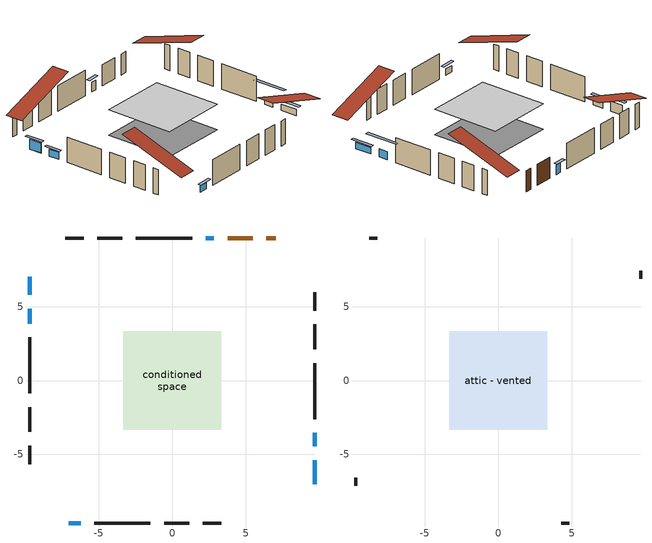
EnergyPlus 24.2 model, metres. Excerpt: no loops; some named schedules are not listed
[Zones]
conditioned space
 floor outside (Floor2 construction): -3.34,-3.34 -3.34,3.34 3.34,3.34 3.34,-3.34 z0.61
 wall outside (AdiabaticWallConstruction 1): 7.03,9.67 6.39,9.67 / 5.46,9.67 3.76,9.67 z0.61:2.64
 wall outside (AdiabaticWallConstruction): 2.83,9.67 2.27,9.67 z0.61:1.53; -9.67,7.03 -9.67,5.8 z0.61:1.58; -9.67,4.88 -9.67,3.86 z0.61:1.27; 9.67,-7.03 9.67,-5.4 / -7.03,-9.67 -6.21,-9.67 z0.61:1.22; 9.67,-4.47 9.67,-3.55 z0.61:1.37
 wall outside (Wall1 construction): 1.34,9.67 -2.46,9.67 / -5.28,-9.67 -1.48,-9.67 / -9.67,2.93 -9.67,-0.87 / 9.67,-2.62 9.67,1.18 z0.61:3.05
 wall outside (Wall2 construction): -3.39,9.67 -5.08,9.67 / -0.55,-9.67 1.14,-9.67 / -9.67,-1.8 -9.67,-3.49 / 9.67,2.11 9.67,3.8 z0.61:3.05
 wall outside (Wall3 construction): -6.01,9.67 -7.27,9.67 / 2.07,-9.67 3.33,-9.67 / -9.67,-4.42 -9.67,-5.68 / 9.67,4.73 9.67,5.99 z0.61:3.05
 window (WindowConstruction 5): 2.83,9.67 2.27,9.67 z0.61:1.52
 window (WindowConstruction): -9.67,7.02 -9.67,5.81 z0.61:1.58
 window (WindowConstruction 1): -9.67,4.88 -9.67,3.86 z0.61:1.27
 window (WindowConstruction 2): 9.67,-7.02 9.67,-5.4 z0.61:1.22
 window (WindowConstruction 3): 9.67,-4.47 9.67,-3.55 z0.61:1.37
 window (WindowConstruction 4): -7.02,-9.67 -6.21,-9.67 z0.61:1.22
 door (Door): 7.02,9.67 6.39,9.67 z0.61:2.64
 door (Door 1): 5.46,9.67 3.76,9.67 z0.61:2.64
attic - vented
 floor to conditioned space (Floor1 construction Reversed): -3.34,-3.34 -3.34,3.34 3.34,3.34 3.34,-3.34 z3.05
 wall outside (Wall4 construction): -8.2,9.67 -8.74,9.67 / 4.26,-9.67 4.8,-9.67 / -9.67,-6.61 -9.67,-7.15 / 9.67,6.92 9.67,7.46 z0.61:3.05
 roof outside (Roof1 construction): 7.95,9.67,3.05 7.95,3.16,5.22 9.67,3.16,5.22 9.67,9.67,3.05; -7.95,-9.67,3.05 -7.95,-3.16,5.22 -9.67,-3.16,5.22 -9.67,-9.67,3.05; -9.67,7.95,3.05 -3.16,7.95,5.22 -3.16,9.67,5.22 -9.67,9.67,3.05; 9.67,-7.95,3.05 3.16,-7.95,5.22 3.16,-9.67,5.22 9.67,-9.67,3.05
shading: 1.97,9.67 3.13,9.67 3.13,9.97 1.97,9.97 z1.82; -9.67,5.51 -9.67,7.32 -9.97,7.32 -9.97,5.51 z1.87; -9.67,3.56 -9.67,5.17 -9.97,5.17 -9.97,3.56 z1.57; 9.67,-5.1 9.67,-7.32 9.97,-7.32 9.97,-5.1 z1.52; 9.67,-2.33 9.67,-5.69 9.97,-5.69 9.97,-2.33 z2.59; -5.91,-9.67 -7.32,-9.67 -7.32,-9.97 -5.91,-9.97 z1.52
[Building]
Building 1: Terrain=Suburbs
[Site:Location]
Greenwood AP_NS: Latitude {deg}=44.98; Longitude {deg}=-64.92; Time Zone {hr}=-4; Elevation {m}=28; Keep Site Location Information=Yes
[Site:GroundTemperature:Shallow]
3.62696, 1.72046, 1.56778, 2.47251, 6.10451, 9.71958, 12.8537, 14.839, 15.0077, 13.3929, 10.3388, 6.83459
[Site:WaterMainsTemperature]
Calculation Method=Schedule; Temperature Schedule=mains temperature schedule
[Material] Roughness=Rough; Thermal Absorptance=0.9
Name | Thickness {m} | Conductivity {W/m-K} | Density {kg/m3} | Specific Heat {J/kg-K} | Solar Absorptance | Visible Absorptance
asphalt or fiberglass shingles | 0.00635 | 0.162714 | 1121.4 | 1465.45 | 0.4 | 0.4
ceiling loosefill ins | 0.169333 | 0.0480833 | 16.02 | 1046.75 | 0.7 | 0.7
ceiling stud and cavity | 0.1397 | 0.14941 | 65.682 | 1177.47 | 0.7 | 0.7
door material | 0.04445 | 0.0451087 | 512.64 | 1214.23 | 0.7 | 0.7
floor covering | 0.0127 | 0.0433444 | 54.468 | 1339.84 | 0.6 | 0.6
floor rigid ins | 0.051816 | 0.029427 | 32.04 | 1214.23 | 0.7 | 0.7
floor stud and cavity | 0.1397 | 0.100785 | 92.3553 | 1139.71 | 0.7 | 0.7
furniture material conditioned space 1 | 0.1524 | 0.115458 | 640.8 | 1214.23 | 0.6 | 0.6
gypsum board | 0.0127 | 0.160291 | 801 | 837.4 | 0.6 | 0.6
osb sheathing 0.5 in. | 0.0127 | 0.115458 | 512.64 | 1214.23 | 0.7 | 0.7
osb sheathing 0.75 in. | 0.01905 | 0.115458 | 512.64 | 1214.23 | 0.7 | 0.7
wall rigid ins | 0.512978 | 0.029427 | 32.04 | 1214.23 | 0.7 | 0.7
wall stud and cavity | 0.1397 | 0.0940029 | 139.0536 | 1170.24 | 0.7 | 0.7
wall stud and cavity 1 | 0.1397 | 0.141173 | 139.0536 | 1170.24 | 0.7 | 0.7
wall stud and cavity 2 | 0.1397 | 0.0967543 | 139.0536 | 1170.24 | 0.7 | 0.7
wall stud and cavity 3 | 0.0889 | 6.1454 | 50.32683 | 1063.81 | 0.6 | 0.6
wall stud and cavity 4 | 0.0889 | 0.380278 | 52.3479 | 1209.89 | 0.7 | 0.7
wall stud and cavity 5 | 0.0889 | 0.391764 | 83.0341 | 1211.67 | 0.7 | 0.7
wood siding | 0.0254 | 0.102417 | 544.68 | 1172.36 | 0.4 | 0.4
wood siding 1 | 0.00254 | 0.102417 | 544.68 | 1172.36 | 0.4 | 0.4
wood siding 2; wood siding 3 | 0.0254 | 0.102417 | 544.68 | 1172.36 | 0.7 | 0.7
[WindowMaterial:SimpleGlazingSystem]
Name | U-Factor {W/m2-K} | Solar Heat Gain Coefficient
WindowMaterial | 2.99401 | 0.55
WindowMaterial 1 | 3.026374 | 0.49
WindowMaterial 2 | 3.04852 | 0.45
WindowMaterial 3 | 3.03092 | 0.49
WindowMaterial 4 | 2.986628 | 0.6
[Construction]
AdiabaticWallConstruction: wood siding 2, wall rigid ins, wall stud and cavity 4, gypsum board
AdiabaticWallConstruction 1: wood siding 3, wall rigid ins, wall stud and cavity 4, gypsum board
Door; Door 1: door material
Floor1 construction Reversed: gypsum board, ceiling stud and cavity, ceiling loosefill ins
Floor2 construction: floor stud and cavity, floor rigid ins, osb sheathing 0.75 in., floor covering
furniture construction conditioned space 1: furniture material conditioned space 1
PartitionWallConstruction: gypsum board, wall stud and cavity 5, gypsum board
Roof1 construction: asphalt or fiberglass shingles
Wall1 construction: wood siding, osb sheathing 0.5 in., wall stud and cavity, gypsum board
Wall2 construction: wood siding, osb sheathing 0.5 in., wall stud and cavity 1, gypsum board
Wall3 construction: wood siding, osb sheathing 0.5 in., wall stud and cavity 2, gypsum board
Wall4 construction: wood siding 1, wall stud and cavity 3
WindowConstruction: WindowMaterial
WindowConstruction 1: WindowMaterial 1
WindowConstruction 2; WindowConstruction 4: WindowMaterial 2
WindowConstruction 3: WindowMaterial 3
WindowConstruction 5: WindowMaterial 4
[Zone] Multiplier=1; Part of Total Floor Area=Yes
Name | Volume {m3}
attic - vented | 15.7035
conditioned space | 108.8
[Space]
Name | Zone | Volume {m3}
attic - vented 1 | attic - vented | 15.7035
conditioned space 1 | conditioned space | 108.8
[ZoneInfiltration:EffectiveLeakageArea]
infil attic - vented 1: Zone or Space=attic - vented 1; Schedule=Always On Discrete; Effective Air Leakage Area {cm2}=1845.93; Stack Coefficient=0.000320354; Wind Coefficient=1.2093e-05
[ZoneMixing]
whole house fan mix: Zone or Space=attic - vented; Schedule=Always On Continuous; Design Flow Rate Calculation Method=Flow/Zone; Design Flow Rate {m3/s}=0; Source Zone or Space=conditioned space
[InternalMass] Zone or ZoneList=conditioned space; Space or SpaceList=conditioned space 1
Name | Construction | Surface Area {m2}
furniture mass conditioned space 1 | furniture construction conditioned space 1 | 17.844
partition wall mass | PartitionWallConstruction | 44.6
[Lights]
interior lighting: Zone or ZoneList or Space or SpaceList=conditioned space 1; Schedule=interior lighting schedule; Design Level Calculation Method=LightingLevel; Lighting Level {W}=343.2; Return Air Fraction=0; Fraction Radiant=0.6; Fraction Visible=0.2; Fraction Replaceable=1
[People]
occupants: Zone or ZoneList or Space or SpaceList=conditioned space 1; Number of People Schedule=occupants schedule; Number of People Calculation Method=People; Number of People=3; Fraction Radiant=0.314171; Sensible Heat Fraction=0.56303; Activity Level Schedule=occupants activity schedule; Carbon Dioxide Generation Rate {m3/s-W}=0; Enable ASHRAE 55 Comfort Warnings=No; Mean Radiant Temperature Calculation Type=EnclosureAveraged
[ElectricEquipment] Zone or ZoneList or Space or SpaceList=conditioned space 1; Design Level Calculation Method=EquipmentLevel
Name | Schedule | Design Level {W} | Fraction Latent | Fraction Radiant | Fraction Lost
clothes dryer | clothes dryer schedule | 140.772 | 0.015 | 0.081 | 0.85
clothes washer | clothes washer schedule | 32.1985 | 0.03 | 0.162 | 0.7
cooking range | cooking range schedule | 215.147 | 0.08 | 0.432 | 0.2
dishwasher | dishwasher schedule | 66.8632 | 0.3 | 0.18 | 0.4
fridge | fridge schedule | 72.9452 | 0 | 0.6 | 0
mech vent house fan | mech vent house fan schedule | 0 | 0 | 0 | 1
mech vent house fan cfis | mech vent house fan cfis schedule | 0 | 0 | 0 | 0
misc plug loads | misc plug loads schedule | 494.7 | 0.045 | 0.513 | 0.1
whole house fan | Always On Discrete | 0 | 0 | 0 | 1
[OtherEquipment] Zone or ZoneList or Space or SpaceList=conditioned space 1; Design Level Calculation Method=EquipmentLevel
Name | Fuel Type | Schedule | Design Level {W} | Fraction Latent | Fraction Radiant | Fraction Lost
clothes dryer 1 | Electricity | clothes dryer schedule | 0 | 0.015 | 0.081 | 0.85
cooking range 1 | Electricity | cooking range schedule | 0 | 0.08 | 0.432 | 0.2
general water use latent | None | general water use schedule | 62.594 | 1 | 0 | 0
general water use sensible | None | general water use schedule | -61.6891 | 0 | 0.6 | 0
mech vent house fan latent load | None | Always On Discrete | 0 | 1 | 0 | 0
mech vent house fan sensible load | None | Always On Discrete | 0 | 0 | 0 | 0
water heater energy adjustment1 | Electricity | Always On Discrete | 0.01 | 0 | 0 | 1
[ZoneInfiltration:DesignFlowRate] Zone or ZoneList or Space or SpaceList=conditioned space 1; Schedule=Always On Discrete; Design Flow Rate Calculation Method=Flow/Zone; Design Flow Rate {m3/s}=0
infil flow; natural vent flow; whole house fan flow
[ZoneControl:Thermostat]
conditioned space Thermostat: Zone or ZoneList=conditioned space; Control Type Schedule=conditioned space Thermostat Schedule; Control 1=conditioned space temperature setpoint; Temperature Difference Between Cutout And Setpoint {deltaC}=0
[ThermostatSetpoint:DualSetpoint]
conditioned space temperature setpoint: Heating Setpoint Temperature Schedule=heating setpoint; Cooling Setpoint Temperature Schedule=cooling setpoint
[Zone equipment]
conditioned space: electric baseboard
[Exterior:Lights]
exterior lighting: Schedule=exterior lighting schedule; Design Level {W}=75.6
[EnergyManagementSystem:Sensor] Output:Variable or Output:Meter Index Key=conditioned space
Name | Output:Variable or Output:Meter
conditioned_space_clg_unmet_s | Zone Cooling Setpoint Not Met Time
conditioned_space_htg_unmet_s | Zone Heating Setpoint Not Met Time
fridge_tin_s; tin_s; tin_s_1 | Zone Mean Air Temperature
tout_s | Zone Outdoor Air Drybulb Temperature
win_s | Zone Air Humidity Ratio
[Schedule:Constant]
Name | Hourly Value
Always On Continuous; mech vent house fan schedule; mech vent house fan cfis schedule; Always On Discrete | 1
occupants activity schedule | 117.228
fridge schedule | 0
[Schedule:Day:Interval]
interior lighting schedule day: No, 01:00, 0.108182, 04:00, 0.0901515, 05:00, 0.0991667, 06:00, 0.162273, 07:00, 0.270455, 08:00, 0.342576, 10:00, 0.369621, 11:00, 0.351591, 12:00, 0.333561, 13:00, 0.324545, 14:00, 0.31553, 15:00, 0.333561, 16:00, 0.369621, 17:00, 0.450758, 18:00, 0.585985, 19:00, 0.775303, 20:00, 0.955606, 21:00, 0.991667, 22:00, 0.712197, 23:00, 0.360606, 24:00, 0.162273
interior lighting schedule day 1: No, 01:00, 0.100909, 04:00, 0.0840909, 05:00, 0.0925, 06:00, 0.151364, 07:00, 0.252273, 08:00, 0.319545, 10:00, 0.344773, 11:00, 0.327955, 12:00, 0.311136, 13:00, 0.302727, 14:00, 0.294318, 15:00, 0.311136, 16:00, 0.344773, 17:00, 0.420455, 18:00, 0.546591, 19:00, 0.723182, 20:00, 0.891364, 21:00, 0.925, 22:00, 0.664318, 23:00, 0.336364, 24:00, 0.151364
interior lighting schedule day 2: No, 01:00, 0.0927273, 04:00, 0.0772727, 05:00, 0.085, 06:00, 0.139091, 07:00, 0.231818, 08:00, 0.293636, 10:00, 0.316818, 11:00, 0.301364, 12:00, 0.285909, 13:00, 0.278182, 14:00, 0.270455, 15:00, 0.285909, 16:00, 0.316818, 17:00, 0.386364, 18:00, 0.502273, 19:00, 0.664545, 20:00, 0.819091, 21:00, 0.85, 22:00, 0.610455, 23:00, 0.309091, 24:00, 0.139091
interior lighting schedule day 3: No, 01:00, 0.0845455, 04:00, 0.0704545, 05:00, 0.0775, 06:00, 0.126818, 07:00, 0.211364, 08:00, 0.267727, 10:00, 0.288864, 11:00, 0.274773, 12:00, 0.260682, 13:00, 0.253636, 14:00, 0.246591, 15:00, 0.260682, 16:00, 0.288864, 17:00, 0.352273, 18:00, 0.457955, 19:00, 0.605909, 20:00, 0.746818, 21:00, 0.775, 22:00, 0.556591, 23:00, 0.281818, 24:00, 0.126818
interior lighting schedule day 4: No, 01:00, 0.0763636, 04:00, 0.0636364, 05:00, 0.07, 06:00, 0.114545, 07:00, 0.190909, 08:00, 0.241818, 10:00, 0.260909, 11:00, 0.248182, 12:00, 0.235455, 13:00, 0.229091, 14:00, 0.222727, 15:00, 0.235455, 16:00, 0.260909, 17:00, 0.318182, 18:00, 0.413636, 19:00, 0.547273, 20:00, 0.674545, 21:00, 0.7, 22:00, 0.502727, 23:00, 0.254545, 24:00, 0.114545
interior lighting schedule day 5: No, 01:00, 0.0727273, 04:00, 0.0606061, 05:00, 0.0666667, 06:00, 0.109091, 07:00, 0.181818, 08:00, 0.230303, 10:00, 0.248485, 11:00, 0.236364, 12:00, 0.224242, 13:00, 0.218182, 14:00, 0.212121, 15:00, 0.224242, 16:00, 0.248485, 17:00, 0.30303, 18:00, 0.393939, 19:00, 0.521212, 20:00, 0.642424, 21:00, 0.666667, 22:00, 0.478788, 23:00, 0.242424, 24:00, 0.109091
interior lighting schedule default day: No, 24:00, 0
[Schedule:Week:Daily]
interior lighting schedule Week Rule - Jan1-Jan27: interior lighting schedule day, interior lighting schedule day, interior lighting schedule day, interior lighting schedule day, interior lighting schedule day, interior lighting schedule day, interior lighting schedule day, interior lighting schedule default day, interior lighting schedule default day, interior lighting schedule default day, interior lighting schedule default day, interior lighting schedule default day
interior lighting schedule Week Rule - Jan28-Feb3: interior lighting schedule day, interior lighting schedule day, interior lighting schedule day, interior lighting schedule day, interior lighting schedule day 1, interior lighting schedule day 1, interior lighting schedule day 1, interior lighting schedule default day, interior lighting schedule default day, interior lighting schedule default day, interior lighting schedule default day, interior lighting schedule default day
interior lighting schedule Week Rule - Feb4-Feb24: interior lighting schedule day 1, interior lighting schedule day 1, interior lighting schedule day 1, interior lighting schedule day 1, interior lighting schedule day 1, interior lighting schedule day 1, interior lighting schedule day 1, interior lighting schedule default day, interior lighting schedule default day, interior lighting schedule default day, interior lighting schedule default day, interior lighting schedule default day
interior lighting schedule Week Rule - Feb25-Mar3: interior lighting schedule day 1, interior lighting schedule day 1, interior lighting schedule day 1, interior lighting schedule day 1, interior lighting schedule day 2, interior lighting schedule day 2, interior lighting schedule day 2, interior lighting schedule default day, interior lighting schedule default day, interior lighting schedule default day, interior lighting schedule default day, interior lighting schedule default day
interior lighting schedule Week Rule - Mar4-Mar31: interior lighting schedule day 2, interior lighting schedule day 2, interior lighting schedule day 2, interior lighting schedule day 2, interior lighting schedule day 2, interior lighting schedule day 2, interior lighting schedule day 2, interior lighting schedule default day, interior lighting schedule default day, interior lighting schedule default day, interior lighting schedule default day, interior lighting schedule default day
interior lighting schedule Week Rule - Apr1-Apr28: interior lighting schedule day 3, interior lighting schedule day 3, interior lighting schedule day 3, interior lighting schedule day 3, interior lighting schedule day 3, interior lighting schedule day 3, interior lighting schedule day 3, interior lighting schedule default day, interior lighting schedule default day, interior lighting schedule default day, interior lighting schedule default day, interior lighting schedule default day
interior lighting schedule Week Rule - Apr29-May5: interior lighting schedule day 3, interior lighting schedule day 3, interior lighting schedule day 4, interior lighting schedule day 4, interior lighting schedule day 4, interior lighting schedule day 4, interior lighting schedule day 4, interior lighting schedule default day, interior lighting schedule default day, interior lighting schedule default day, interior lighting schedule default day, interior lighting schedule default day
interior lighting schedule Week Rule - May6-May26: interior lighting schedule day 4, interior lighting schedule day 4, interior lighting schedule day 4, interior lighting schedule day 4, interior lighting schedule day 4, interior lighting schedule day 4, interior lighting schedule day 4, interior lighting schedule default day, interior lighting schedule default day, interior lighting schedule default day, interior lighting schedule default day, interior lighting schedule default day
interior lighting schedule Week Rule - May27-Jun2: interior lighting schedule day 4, interior lighting schedule day 4, interior lighting schedule day 4, interior lighting schedule day 4, interior lighting schedule day 4, interior lighting schedule day 5, interior lighting schedule day 5, interior lighting schedule default day, interior lighting schedule default day, interior lighting schedule default day, interior lighting schedule default day, interior lighting schedule default day
interior lighting schedule Week Rule - Jun3-Jun30: interior lighting schedule day 5, interior lighting schedule day 5, interior lighting schedule day 5, interior lighting schedule day 5, interior lighting schedule day 5, interior lighting schedule day 5, interior lighting schedule day 5, interior lighting schedule default day, interior lighting schedule default day, interior lighting schedule default day, interior lighting schedule default day, interior lighting schedule default day
interior lighting schedule Week Rule - Jul1-Jul28: interior lighting schedule day 6, interior lighting schedule day 6, interior lighting schedule day 6, interior lighting schedule day 6, interior lighting schedule day 6, interior lighting schedule day 6, interior lighting schedule day 6, interior lighting schedule default day, interior lighting schedule default day, interior lighting schedule default day, interior lighting schedule default day, interior lighting schedule default day
interior lighting schedule Week Rule - Jul29-Aug4: interior lighting schedule day 6, interior lighting schedule day 6, interior lighting schedule day 6, interior lighting schedule day 7, interior lighting schedule day 7, interior lighting schedule day 7, interior lighting schedule day 7, interior lighting schedule default day, interior lighting schedule default day, interior lighting schedule default day, interior lighting schedule default day, interior lighting schedule default day
interior lighting schedule Week Rule - Aug5-Aug25: interior lighting schedule day 7, interior lighting schedule day 7, interior lighting schedule day 7, interior lighting schedule day 7, interior lighting schedule day 7, interior lighting schedule day 7, interior lighting schedule day 7, interior lighting schedule default day, interior lighting schedule default day, interior lighting schedule default day, interior lighting schedule default day, interior lighting schedule default day
interior lighting schedule Week Rule - Aug26-Sep1: interior lighting schedule day 7, interior lighting schedule day 7, interior lighting schedule day 7, interior lighting schedule day 7, interior lighting schedule day 7, interior lighting schedule day 7, interior lighting schedule day 8, interior lighting schedule default day, interior lighting schedule default day, interior lighting schedule default day, interior lighting schedule default day, interior lighting schedule default day
interior lighting schedule Week Rule - Sep2-Sep29: interior lighting schedule day 8, interior lighting schedule day 8, interior lighting schedule day 8, interior lighting schedule day 8, interior lighting schedule day 8, interior lighting schedule day 8, interior lighting schedule day 8, interior lighting schedule default day, interior lighting schedule default day, interior lighting schedule default day, interior lighting schedule default day, interior lighting schedule default day
interior lighting schedule Week Rule - Sep30-Oct6: interior lighting schedule day 8, interior lighting schedule day 9, interior lighting schedule day 9, interior lighting schedule day 9, interior lighting schedule day 9, interior lighting schedule day 9, interior lighting schedule day 9, interior lighting schedule default day, interior lighting schedule default day, interior lighting schedule default day, interior lighting schedule default day, interior lighting schedule default day
interior lighting schedule Week Rule - Oct7-Oct27: interior lighting schedule day 9, interior lighting schedule day 9, interior lighting schedule day 9, interior lighting schedule day 9, interior lighting schedule day 9, interior lighting schedule day 9, interior lighting schedule day 9, interior lighting schedule default day, interior lighting schedule default day, interior lighting schedule default day, interior lighting schedule default day, interior lighting schedule default day
interior lighting schedule Week Rule - Oct28-Nov3: interior lighting schedule day 9, interior lighting schedule day 9, interior lighting schedule day 9, interior lighting schedule day 9, interior lighting schedule day 10, interior lighting schedule day 10, interior lighting schedule day 10, interior lighting schedule default day, interior lighting schedule default day, interior lighting schedule default day, interior lighting schedule default day, interior lighting schedule default day
interior lighting schedule Week Rule - Nov4-Nov24: interior lighting schedule day 10, interior lighting schedule day 10, interior lighting schedule day 10, interior lighting schedule day 10, interior lighting schedule day 10, interior lighting schedule day 10, interior lighting schedule day 10, interior lighting schedule default day, interior lighting schedule default day, interior lighting schedule default day, interior lighting schedule default day, interior lighting schedule default day
interior lighting schedule Week Rule - Nov25-Dec1: interior lighting schedule day 10, interior lighting schedule day 10, interior lighting schedule day 10, interior lighting schedule day 10, interior lighting schedule day 10, interior lighting schedule day 10, interior lighting schedule day 11, interior lighting schedule default day, interior lighting schedule default day, interior lighting schedule default day, interior lighting schedule default day, interior lighting schedule default day
interior lighting schedule Week Rule - Dec2-Dec31: interior lighting schedule day 11, interior lighting schedule day 11, interior lighting schedule day 11, interior lighting schedule day 11, interior lighting schedule day 11, interior lighting schedule day 11, interior lighting schedule day 11, interior lighting schedule default day, interior lighting schedule default day, interior lighting schedule default day, interior lighting schedule default day, interior lighting schedule default day
occupants schedule Week Rule - Jan1-Dec31: occupants schedule day, occupants schedule day, occupants schedule day, occupants schedule day, occupants schedule day, occupants schedule day, occupants schedule day, occupants schedule default day, occupants schedule default day, occupants schedule default day, occupants schedule default day, occupants schedule default day
clothes dryer schedule Week Rule - Jan1-Dec31: clothes dryer schedule day, clothes dryer schedule day, clothes dryer schedule day, clothes dryer schedule day, clothes dryer schedule day, clothes dryer schedule day, clothes dryer schedule day, clothes dryer schedule default day, clothes dryer schedule default day, clothes dryer schedule default day, clothes dryer schedule default day, clothes dryer schedule default day
clothes washer schedule Week Rule - Jan1-Dec31: clothes washer schedule day, clothes washer schedule day, clothes washer schedule day, clothes washer schedule day, clothes washer schedule day, clothes washer schedule day, clothes washer schedule day, clothes washer schedule default day, clothes washer schedule default day, clothes washer schedule default day, clothes washer schedule default day, clothes washer schedule default day
cooking range schedule Week Rule - Jan1-Dec31: cooking range schedule day, cooking range schedule day, cooking range schedule day, cooking range schedule day, cooking range schedule day, cooking range schedule day, cooking range schedule day, cooking range schedule default day, cooking range schedule default day, cooking range schedule default day, cooking range schedule default day, cooking range schedule default day
dishwasher schedule Week Rule - Jan1-Dec31: dishwasher schedule day, dishwasher schedule day, dishwasher schedule day, dishwasher schedule day, dishwasher schedule day, dishwasher schedule day, dishwasher schedule day, dishwasher schedule default day, dishwasher schedule default day, dishwasher schedule default day, dishwasher schedule default day, dishwasher schedule default day
misc plug loads schedule Week Rule - Jan1-Dec31: misc plug loads schedule day, misc plug loads schedule day, misc plug loads schedule day, misc plug loads schedule day, misc plug loads schedule day, misc plug loads schedule day, misc plug loads schedule day, misc plug loads schedule default day, misc plug loads schedule default day, misc plug loads schedule default day, misc plug loads schedule default day, misc plug loads schedule default day
general water use schedule Week Rule - Jan1-Dec31: general water use schedule day, general water use schedule day, general water use schedule day, general water use schedule day, general water use schedule day, general water use schedule day, general water use schedule day, general water use schedule default day, general water use schedule default day, general water use schedule default day, general water use schedule default day, general water use schedule default day
exterior lighting schedule Week Rule - Jan1-Jan27: exterior lighting schedule day, exterior lighting schedule day, exterior lighting schedule day, exterior lighting schedule day, exterior lighting schedule day, exterior lighting schedule day, exterior lighting schedule day, exterior lighting schedule default day, exterior lighting schedule default day, exterior lighting schedule default day, exterior lighting schedule default day, exterior lighting schedule default day
exterior lighting schedule Week Rule - Jan28-Feb3: exterior lighting schedule day, exterior lighting schedule day, exterior lighting schedule day, exterior lighting schedule day, exterior lighting schedule day 1, exterior lighting schedule day 1, exterior lighting schedule day 1, exterior lighting schedule default day, exterior lighting schedule default day, exterior lighting schedule default day, exterior lighting schedule default day, exterior lighting schedule default day
exterior lighting schedule Week Rule - Feb4-Feb24: exterior lighting schedule day 1, exterior lighting schedule day 1, exterior lighting schedule day 1, exterior lighting schedule day 1, exterior lighting schedule day 1, exterior lighting schedule day 1, exterior lighting schedule day 1, exterior lighting schedule default day, exterior lighting schedule default day, exterior lighting schedule default day, exterior lighting schedule default day, exterior lighting schedule default day
exterior lighting schedule Week Rule - Feb25-Mar3: exterior lighting schedule day 1, exterior lighting schedule day 1, exterior lighting schedule day 1, exterior lighting schedule day 1, exterior lighting schedule day 2, exterior lighting schedule day 2, exterior lighting schedule day 2, exterior lighting schedule default day, exterior lighting schedule default day, exterior lighting schedule default day, exterior lighting schedule default day, exterior lighting schedule default day
exterior lighting schedule Week Rule - Mar4-Mar31: exterior lighting schedule day 2, exterior lighting schedule day 2, exterior lighting schedule day 2, exterior lighting schedule day 2, exterior lighting schedule day 2, exterior lighting schedule day 2, exterior lighting schedule day 2, exterior lighting schedule default day, exterior lighting schedule default day, exterior lighting schedule default day, exterior lighting schedule default day, exterior lighting schedule default day
exterior lighting schedule Week Rule - Apr1-Apr28: exterior lighting schedule day 3, exterior lighting schedule day 3, exterior lighting schedule day 3, exterior lighting schedule day 3, exterior lighting schedule day 3, exterior lighting schedule day 3, exterior lighting schedule day 3, exterior lighting schedule default day, exterior lighting schedule default day, exterior lighting schedule default day, exterior lighting schedule default day, exterior lighting schedule default day
exterior lighting schedule Week Rule - Apr29-May5: exterior lighting schedule day 3, exterior lighting schedule day 3, exterior lighting schedule day 4, exterior lighting schedule day 4, exterior lighting schedule day 4, exterior lighting schedule day 4, exterior lighting schedule day 4, exterior lighting schedule default day, exterior lighting schedule default day, exterior lighting schedule default day, exterior lighting schedule default day, exterior lighting schedule default day
exterior lighting schedule Week Rule - May6-May26: exterior lighting schedule day 4, exterior lighting schedule day 4, exterior lighting schedule day 4, exterior lighting schedule day 4, exterior lighting schedule day 4, exterior lighting schedule day 4, exterior lighting schedule day 4, exterior lighting schedule default day, exterior lighting schedule default day, exterior lighting schedule default day, exterior lighting schedule default day, exterior lighting schedule default day
exterior lighting schedule Week Rule - May27-Jun2: exterior lighting schedule day 4, exterior lighting schedule day 4, exterior lighting schedule day 4, exterior lighting schedule day 4, exterior lighting schedule day 4, exterior lighting schedule day 5, exterior lighting schedule day 5, exterior lighting schedule default day, exterior lighting schedule default day, exterior lighting schedule default day, exterior lighting schedule default day, exterior lighting schedule default day
exterior lighting schedule Week Rule - Jun3-Jun30: exterior lighting schedule day 5, exterior lighting schedule day 5, exterior lighting schedule day 5, exterior lighting schedule day 5, exterior lighting schedule day 5, exterior lighting schedule day 5, exterior lighting schedule day 5, exterior lighting schedule default day, exterior lighting schedule default day, exterior lighting schedule default day, exterior lighting schedule default day, exterior lighting schedule default day
exterior lighting schedule Week Rule - Jul1-Jul28: exterior lighting schedule day 6, exterior lighting schedule day 6, exterior lighting schedule day 6, exterior lighting schedule day 6, exterior lighting schedule day 6, exterior lighting schedule day 6, exterior lighting schedule day 6, exterior lighting schedule default day, exterior lighting schedule default day, exterior lighting schedule default day, exterior lighting schedule default day, exterior lighting schedule default day
exterior lighting schedule Week Rule - Jul29-Aug4: exterior lighting schedule day 6, exterior lighting schedule day 6, exterior lighting schedule day 6, exterior lighting schedule day 7, exterior lighting schedule day 7, exterior lighting schedule day 7, exterior lighting schedule day 7, exterior lighting schedule default day, exterior lighting schedule default day, exterior lighting schedule default day, exterior lighting schedule default day, exterior lighting schedule default day
exterior lighting schedule Week Rule - Aug5-Aug25: exterior lighting schedule day 7, exterior lighting schedule day 7, exterior lighting schedule day 7, exterior lighting schedule day 7, exterior lighting schedule day 7, exterior lighting schedule day 7, exterior lighting schedule day 7, exterior lighting schedule default day, exterior lighting schedule default day, exterior lighting schedule default day, exterior lighting schedule default day, exterior lighting schedule default day
exterior lighting schedule Week Rule - Aug26-Sep1: exterior lighting schedule day 7, exterior lighting schedule day 7, exterior lighting schedule day 7, exterior lighting schedule day 7, exterior lighting schedule day 7, exterior lighting schedule day 7, exterior lighting schedule day 8, exterior lighting schedule default day, exterior lighting schedule default day, exterior lighting schedule default day, exterior lighting schedule default day, exterior lighting schedule default day
exterior lighting schedule Week Rule - Sep2-Sep29: exterior lighting schedule day 8, exterior lighting schedule day 8, exterior lighting schedule day 8, exterior lighting schedule day 8, exterior lighting schedule day 8, exterior lighting schedule day 8, exterior lighting schedule day 8, exterior lighting schedule default day, exterior lighting schedule default day, exterior lighting schedule default day, exterior lighting schedule default day, exterior lighting schedule default day
exterior lighting schedule Week Rule - Sep30-Oct6: exterior lighting schedule day 8, exterior lighting schedule day 9, exterior lighting schedule day 9, exterior lighting schedule day 9, exterior lighting schedule day 9, exterior lighting schedule day 9, exterior lighting schedule day 9, exterior lighting schedule default day, exterior lighting schedule default day, exterior lighting schedule default day, exterior lighting schedule default day, exterior lighting schedule default day
exterior lighting schedule Week Rule - Oct7-Oct27: exterior lighting schedule day 9, exterior lighting schedule day 9, exterior lighting schedule day 9, exterior lighting schedule day 9, exterior lighting schedule day 9, exterior lighting schedule day 9, exterior lighting schedule day 9, exterior lighting schedule default day, exterior lighting schedule default day, exterior lighting schedule default day, exterior lighting schedule default day, exterior lighting schedule default day
exterior lighting schedule Week Rule - Oct28-Nov3: exterior lighting schedule day 9, exterior lighting schedule day 9, exterior lighting schedule day 9, exterior lighting schedule day 9, exterior lighting schedule day 10, exterior lighting schedule day 10, exterior lighting schedule day 10, exterior lighting schedule default day, exterior lighting schedule default day, exterior lighting schedule default day, exterior lighting schedule default day, exterior lighting schedule default day
exterior lighting schedule Week Rule - Nov4-Nov24: exterior lighting schedule day 10, exterior lighting schedule day 10, exterior lighting schedule day 10, exterior lighting schedule day 10, exterior lighting schedule day 10, exterior lighting schedule day 10, exterior lighting schedule day 10, exterior lighting schedule default day, exterior lighting schedule default day, exterior lighting schedule default day, exterior lighting schedule default day, exterior lighting schedule default day
exterior lighting schedule Week Rule - Nov25-Dec1: exterior lighting schedule day 10, exterior lighting schedule day 10, exterior lighting schedule day 10, exterior lighting schedule day 10, exterior lighting schedule day 10, exterior lighting schedule day 10, exterior lighting schedule day 11, exterior lighting schedule default day, exterior lighting schedule default day, exterior lighting schedule default day, exterior lighting schedule default day, exterior lighting schedule default day
exterior lighting schedule Week Rule - Dec2-Dec31: exterior lighting schedule day 11, exterior lighting schedule day 11, exterior lighting schedule day 11, exterior lighting schedule day 11, exterior lighting schedule day 11, exterior lighting schedule day 11, exterior lighting schedule day 11, exterior lighting schedule default day, exterior lighting schedule default day, exterior lighting schedule default day, exterior lighting schedule default day, exterior lighting schedule default day
[Schedule:Year]
interior lighting schedule: interior lighting schedule Week Rule - Jan1-Jan27, 1, 1, 1, 27, interior lighting schedule Week Rule - Jan28-Feb3, 1, 28, 2, 3, interior lighting schedule Week Rule - Feb4-Feb24, 2, 4, 2, 24, interior lighting schedule Week Rule - Feb25-Mar3, 2, 25, 3, 3, interior lighting schedule Week Rule - Mar4-Mar31, 3, 4, 3, 31, interior lighting schedule Week Rule - Apr1-Apr28, 4, 1, 4, 28, interior lighting schedule Week Rule - Apr29-May5, 4, 29, 5, 5, interior lighting schedule Week Rule - May6-May26, 5, 6, 5, 26, interior lighting schedule Week Rule - May27-Jun2, 5, 27, 6, 2, interior lighting schedule Week Rule - Jun3-Jun30, 6, 3, 6, 30, interior lighting schedule Week Rule - Jul1-Jul28, 7, 1, 7, 28, interior lighting schedule Week Rule - Jul29-Aug4, 7, 29, 8, 4, interior lighting schedule Week Rule - Aug5-Aug25, 8, 5, 8, 25, interior lighting schedule Week Rule - Aug26-Sep1, 8, 26, 9, 1, interior lighting schedule Week Rule - Sep2-Sep29, 9, 2, 9, 29, interior lighting schedule Week Rule - Sep30-Oct6, 9, 30, 10, 6, interior lighting schedule Week Rule - Oct7-Oct27, 10, 7, 10, 27, interior lighting schedule Week Rule - Oct28-Nov3, 10, 28, 11, 3, interior lighting schedule Week Rule - Nov4-Nov24, 11, 4, 11, 24, interior lighting schedule Week Rule - Nov25-Dec1, 11, 25, 12, 1, interior lighting schedule Week Rule - Dec2-Dec31, 12, 2, 12, 31
occupants schedule: occupants schedule Week Rule - Jan1-Dec31, 1, 1, 12, 31
clothes dryer schedule: clothes dryer schedule Week Rule - Jan1-Dec31, 1, 1, 12, 31
clothes washer schedule: clothes washer schedule Week Rule - Jan1-Dec31, 1, 1, 12, 31
cooking range schedule: cooking range schedule Week Rule - Jan1-Dec31, 1, 1, 12, 31
dishwasher schedule: dishwasher schedule Week Rule - Jan1-Dec31, 1, 1, 12, 31
misc plug loads schedule: misc plug loads schedule Week Rule - Jan1-Dec31, 1, 1, 12, 31
general water use schedule: general water use schedule Week Rule - Jan1-Dec31, 1, 1, 12, 31
heating setpoint: heating setpoint Week Rule - Jan1-Dec31, 1, 1, 12, 31
cooling setpoint: cooling setpoint Week Rule - Jan1-Dec31, 1, 1, 12, 31
exterior lighting schedule: exterior lighting schedule Week Rule - Jan1-Jan27, 1, 1, 1, 27, exterior lighting schedule Week Rule - Jan28-Feb3, 1, 28, 2, 3, exterior lighting schedule Week Rule - Feb4-Feb24, 2, 4, 2, 24, exterior lighting schedule Week Rule - Feb25-Mar3, 2, 25, 3, 3, exterior lighting schedule Week Rule - Mar4-Mar31, 3, 4, 3, 31, exterior lighting schedule Week Rule - Apr1-Apr28, 4, 1, 4, 28, exterior lighting schedule Week Rule - Apr29-May5, 4, 29, 5, 5, exterior lighting schedule Week Rule - May6-May26, 5, 6, 5, 26, exterior lighting schedule Week Rule - May27-Jun2, 5, 27, 6, 2, exterior lighting schedule Week Rule - Jun3-Jun30, 6, 3, 6, 30, exterior lighting schedule Week Rule - Jul1-Jul28, 7, 1, 7, 28, exterior lighting schedule Week Rule - Jul29-Aug4, 7, 29, 8, 4, exterior lighting schedule Week Rule - Aug5-Aug25, 8, 5, 8, 25, exterior lighting schedule Week Rule - Aug26-Sep1, 8, 26, 9, 1, exterior lighting schedule Week Rule - Sep2-Sep29, 9, 2, 9, 29, exterior lighting schedule Week Rule - Sep30-Oct6, 9, 30, 10, 6, exterior lighting schedule Week Rule - Oct7-Oct27, 10, 7, 10, 27, exterior lighting schedule Week Rule - Oct28-Nov3, 10, 28, 11, 3, exterior lighting schedule Week Rule - Nov4-Nov24, 11, 4, 11, 24, exterior lighting schedule Week Rule - Nov25-Dec1, 11, 25, 12, 1, exterior lighting schedule Week Rule - Dec2-Dec31, 12, 2, 12, 31
[Schedule:Compact]
conditioned space Thermostat Schedule: Through: 12/31, For: AllDays, Until: 24:00, 4
mains temperature schedule: Through: 01/01, For: AllDays, Until: 24:00, 7.74778, Through: 01/02, For: AllDays, Until: 24:00, 7.68278, Through: 01/03, For: AllDays, Until: 24:00, 7.61944, Through: 01/04, For: AllDays, Until: 24:00, 7.55667, Through: 01/05, For: AllDays, Until: 24:00, 7.495, Through: 01/06, For: AllDays, Until: 24:00, 7.435, Through: 01/07, For: AllDays, Until: 24:00, 7.37556, Through: 01/08, For: AllDays, Until: 24:00, 7.31778, Through: 01/09, For: AllDays, Until: 24:00, 7.26111, Through: 01/10, For: AllDays, Until: 24:00, 7.20556, Through: 01/11, For: AllDays, Until: 24:00, 7.15111, Through: 01/12, For: AllDays, Until: 24:00, 7.09833, Through: 01/13, For: AllDays, Until: 24:00, 7.04667, Through: 01/14, For: AllDays, Until: 24:00, 6.99667, Through: 01/15, For: AllDays, Until: 24:00, 6.94722, Through: 01/16, For: AllDays, Until: 24:00, 6.9, Through: 01/17, For: AllDays, Until: 24:00, 6.85333, Through: 01/18, For: AllDays, Until: 24:00, 6.80833, Through: 01/19, For: AllDays, Until: 24:00, 6.765, Through: 01/20, For: AllDays, Until: 24:00, 6.72278, Through: 01/21, For: AllDays, Until: 24:00, 6.68167, Through: 01/22, For: AllDays, Until: 24:00, 6.64278, Through: 01/23, For: AllDays, Until: 24:00, 6.60444, Through: 01/24, For: AllDays, Until: 24:00, 6.56778, Through: 01/25, For: AllDays, Until: 24:00, 6.53278, Through: 01/26, For: AllDays, Until: 24:00, 6.49944, Through: 01/27, For: AllDays, Until: 24:00, 6.46722, Through: 01/28, For: AllDays, Until: 24:00, 6.43667, Through: 01/29, For: AllDays, Until: 24:00, 6.40722, Through: 01/30, For: AllDays, Until: 24:00, 6.37944, Through: 01/31, For: AllDays, Until: 24:00, 6.35333, Through: 02/01, For: AllDays, Until: 24:00, 6.32889, Through: 02/02, For: AllDays, Until: 24:00, 6.30556, Through: 02/03, For: AllDays, Until: 24:00, 6.28389, Through: 02/04, For: AllDays, Until: 24:00, 6.26389, Through: 02/05, For: AllDays, Until: 24:00, 6.24556, Through: 02/06, For: AllDays, Until: 24:00, 6.22833, Through: 02/07, For: AllDays, Until: 24:00, 6.21278, Through: 02/08, For: AllDays, Until: 24:00, 6.19889, Through: 02/09, For: AllDays, Until: 24:00, 6.18667, Through: 02/10, For: AllDays, Until: 24:00, 6.17611, Through: 02/11, For: AllDays, Until: 24:00, 6.16667, Through: 02/12, For: AllDays, Until: 24:00, 6.15889, Through: 02/13, For: AllDays, Until: 24:00, 6.15278, Through: 02/14, For: AllDays, Until: 24:00, 6.14833, Through: 02/15, For: AllDays, Until: 24:00, 6.14556, Through: 02/16, For: AllDays, Until: 24:00, 6.14389, Through: 02/17, For: AllDays, Until: 24:00, 6.14444, Through: 02/18, For: AllDays, Until: 24:00, 6.14611, Through: 02/19, For: AllDays, Until: 24:00, 6.14944, Through: 02/20, For: AllDays, Until: 24:00, 6.15444, Through: 02/21, For: AllDays, Until: 24:00, 6.16056, Through: 02/22, For: AllDays, Until: 24:00, 6.16889, Through: 02/23, For: AllDays, Until: 24:00, 6.17833, Through: 02/24, For: AllDays, Until: 24:00, 6.18944, Through: 02/25, For: AllDays, Until: 24:00, 6.20222, Through: 02/26, For: AllDays, Until: 24:00, 6.21667, Through: 02/27, For: AllDays, Until: 24:00, 6.23222, Through: 02/28, For: AllDays, Until: 24:00, 6.25, Through: 03/01, For: AllDays, Until: 24:00, 6.26889, Through: 03/02, For: AllDays, Until: 24:00, 6.28889, Through: 03/03, For: AllDays, Until: 24:00, 6.31111, Through: 03/04, For: AllDays, Until: 24:00, 6.33444, Through: 03/05, For: AllDays, Until: 24:00, 6.35944, Through: 03/06, For: AllDays, Until: 24:00, 6.38611, Through: 03/07, For: AllDays, Until: 24:00, 6.41444, Through: 03/08, For: AllDays, Until: 24:00, 6.44389, Through: 03/09, For: AllDays, Until: 24:00, 6.475, Through: 03/10, For: AllDays, Until: 24:00, 6.50722, Through: 03/11, For: AllDays, Until: 24:00, 6.54111, Through: 03/12, For: AllDays, Until: 24:00, 6.57667, Through: 03/13, For: AllDays, Until: 24:00, 6.61333, Through: 03/14, For: AllDays, Until: 24:00, 6.65167, Through: 03/15, For: AllDays, Until: 24:00, 6.69167, Through: 03/16, For: AllDays, Until: 24:00, 6.73278, Through: 03/17, For: AllDays, Until: 24:00, 6.77556, Through: 03/18, For: AllDays, Until: 24:00, 6.81944, Through: 03/19, For: AllDays, Until: 24:00, 6.86444, Through: 03/20, For: AllDays, Until: 24:00, 6.91111, Through: 03/21, For: AllDays, Until: 24:00, 6.95889, Through: 03/22, For: AllDays, Until: 24:00, 7.00833, Through: 03/23, For: AllDays, Until: 24:00, 7.05889, Through: 03/24, For: AllDays, Until: 24:00, 7.11111, Through: 03/25, For: AllDays, Until: 24:00, 7.16444, Through: 03/26, For: AllDays, Until: 24:00, 7.21889, Through: 03/27, For: AllDays, Until: 24:00, 7.27444, Through: 03/28, For: AllDays, Until: 24:00, 7.33167, Through: 03/29, For: AllDays, Until: 24:00, 7.39, Through: 03/30, For: AllDays, Until: 24:00, 7.44944, Through: 03/31, For: AllDays, Until: 24:00, 7.51, Through: 04/01, For: AllDays, Until: 24:00, 7.57167, Through: 04/02, For: AllDays, Until: 24:00, 7.63444, Through: 04/03, For: AllDays, Until: 24:00, 7.69833, Through: 04/04, For: AllDays, Until: 24:00, 7.76389, Through: 04/05, For: AllDays, Until: 24:00, 7.83, Through: 04/06, For: AllDays, Until: 24:00, 7.89722, Through: 04/07, For: AllDays, Until: 24:00, 7.96556, Through: 04/08, For: AllDays, Until: 24:00, 8.035, Through: 04/09, For: AllDays, Until: 24:00, 8.10556, Through: 04/10, For: AllDays, Until: 24:00, 8.17722, Through: 04/11, For: AllDays, Until: 24:00, 8.24944, Through: 04/12, For: AllDays, Until: 24:00, 8.32278, Through: 04/13, For: AllDays, Until: 24:00, 8.39722, Through: 04/14, For: AllDays, Until: 24:00, 8.47222, Through: 04/15, For: AllDays, Until: 24:00, 8.54833, Through: 04/16, For: AllDays, Until: 24:00, 8.62556, Through: 04/17, For: AllDays, Until: 24:00, 8.70333, Through: 04/18, For: AllDays, Until: 24:00, 8.78167, Through: 04/19, For: AllDays, Until: 24:00, 8.86111, Through: 04/20, For: AllDays, Until: 24:00, 8.94111, Through: 04/21, For: AllDays, Until: 24:00, 9.02222, Through: 04/22, For: AllDays, Until: 24:00, 9.10389, Through: 04/23, For: AllDays, Until: 24:00, 9.18611, Through: 04/24, For: AllDays, Until: 24:00, 9.26889, Through: 04/25, For: AllDays, Until: 24:00, 9.35278, Through: 04/26, For: AllDays, Until: 24:00, 9.43667, Through: 04/27, For: AllDays, Until: 24:00, 9.52167, Through: 04/28, For: AllDays, Until: 24:00, 9.60722, Through: 04/29, For: AllDays, Until: 24:00, 9.69333, Through: 04/30, For: AllDays, Until: 24:00, 9.77944, Through: 05/01, For: AllDays, Until: 24:00, 9.86667, Through: 05/02, For: AllDays, Until: 24:00, 9.95389, Through: 05/03, For: AllDays, Until: 24:00, 10.0417, Through: 05/04, For: AllDays, Until: 24:00, 10.13, Through: 05/05, For: AllDays, Until: 24:00, 10.2189, Through: 05/06, For: AllDays, Until: 24:00, 10.3078, Through: 05/07, For: AllDays, Until: 24:00, 10.3972, Through: 05/08, For: AllDays, Until: 24:00, 10.4872, Through: 05/09, For: AllDays, Until: 24:00, 10.5772, Through: 05/10, For: AllDays, Until: 24:00, 10.6678, Through: 05/11, For: AllDays, Until: 24:00, 10.7578, Through: 05/12, For: AllDays, Until: 24:00, 10.8489, Through: 05/13, For: AllDays, Until: 24:00, 10.9394, Through: 05/14, For: AllDays, Until: 24:00, 11.0306, Through: 05/15, For: AllDays, Until: 24:00, 11.1217, Through: 05/16, For: AllDays, Until: 24:00, 11.2133, Through: 05/17, For: AllDays, Until: 24:00, 11.3044, Through: 05/18, For: AllDays, Until: 24:00, 11.3961, Through: 05/19, For: AllDays, Until: 24:00, 11.4872, Through: 05/20, For: AllDays, Until: 24:00, 11.5789, Through: 05/21, For: AllDays, Until: 24:00, 11.67, Through: 05/22, For: AllDays, Until: 24:00, 11.7617, Through: 05/23, For: AllDays, Until: 24:00, 11.8528, Through: 05/24, For: AllDays, Until: 24:00, 11.9439, Through: 05/25, For: AllDays, Until: 24:00, 12.0344, Through: 05/26, For: AllDays, Until: 24:00, 12.1256, Through: 05/27, For: AllDays, Until: 24:00, 12.2161, Through: 05/28, For: AllDays, Until: 24:00, 12.3067, Through: 05/29, For: AllDays, Until: 24:00, 12.3967, Through: 05/30, For: AllDays, Until: 24:00, 12.4861, Through: 05/31, For: AllDays, Until: 24:00, 12.5761, Through: 06/01, For: AllDays, Until: 24:00, 12.665, Through: 06/02, For: AllDays, Until: 24:00, 12.7539, Through: 06/03, For: AllDays, Until: 24:00, 12.8422, Through: 06/04, For: AllDays, Until: 24:00, 12.9306, Through: 06/05, For: AllDays, Until: 24:00, 13.0178, Through: 06/06, For: AllDays, Until: 24:00, 13.105, Through: 06/07, For: AllDays, Until: 24:00, 13.1917, Through: 06/08, For: AllDays, Until: 24:00, 13.2778, Through: 06/09, For: AllDays, Until: 24:00, 13.3633, Through: 06/10, For: AllDays, Until: 24:00, 13.4483, Through: 06/11, For: AllDays, Until: 24:00, 13.5328, Through: 06/12, For: AllDays, Until: 24:00, 13.6167, Through: 06/13, For: AllDays, Until: 24:00, 13.7, Through: 06/14, For: AllDays, Until: 24:00, 13.7822, Through: 06/15, For: AllDays, Until: 24:00, 13.8644, Through: 06/16, For: AllDays, Until: 24:00, 13.9456, Through: 06/17, For: AllDays, Until: 24:00, 14.0256, Through: 06/18, For: AllDays, Until: 24:00, 14.1056, Through: 06/19, For: AllDays, Until: 24:00, 14.1844, Through: 06/20, For: AllDays, Until: 24:00, 14.2622, Through: 06/21, For: AllDays, Until: 24:00, 14.3394, Through: 06/22, For: AllDays, Until: 24:00, 14.4161, Through: 06/23, For: AllDays, Until: 24:00, 14.4911, Through: 06/24, For: AllDays, Until: 24:00, 14.5661, Through: 06/25, For: AllDays, Until: 24:00, 14.6394, Through: 06/26, For: AllDays, Until: 24:00, 14.7122, Through: 06/27, For: AllDays, Until: 24:00, 14.7839, Through: 06/28, For: AllDays, Until: 24:00, 14.855, Through: 06/29, For: AllDays, Until: 24:00, 14.9244, Through: 06/30, For: AllDays, Until: 24:00, 14.9933, Through: 07/01, For: AllDays, Until: 24:00, 15.0611, Through: 07/02, For: AllDays, Until: 24:00, 15.1272, Through: 07/03, For: AllDays, Until: 24:00, 15.1928, Through: 07/04, For: AllDays, Until: 24:00, 15.2572, Through: 07/05, For: AllDays, Until: 24:00, 15.3206, Through: 07/06, For: AllDays, Until: 24:00, 15.3828, Through: 07/07, For: AllDays, Until: 24:00, 15.4439, Through: 07/08, For: AllDays, Until: 24:00, 15.5039, Through: 07/09, For: AllDays, Until: 24:00, 15.5622, Through: 07/10, For: AllDays, Until: 24:00, 15.6194, Through: 07/11, For: AllDays, Until: 24:00, 15.6756, Through: 07/12, For: AllDays, Until: 24:00, 15.7306, Through: 07/13, For: AllDays, Until: 24:00, 15.7844, Through: 07/14, For: AllDays, Until: 24:00, 15.8367, Through: 07/15, For: AllDays, Until: 24:00, 15.8878, Through: 07/16, For: AllDays, Until: 24:00, 15.9372, Through: 07/17, For: AllDays, Until: 24:00, 15.9861, Through: 07/18, For: AllDays, Until: 24:00, 16.0328, Through: 07/19, For: AllDays, Until: 24:00, 16.0789, Through: 07/20, For: AllDays, Until: 24:00, 16.1228, Through: 07/21, For: AllDays, Until: 24:00, 16.1661, Through: 07/22, For: AllDays, Until: 24:00, 16.2078, Through: 07/23, For: AllDays, Until: 24:00, 16.2478, Through: 07/24, For: AllDays, Until: 24:00, 16.2867, Through: 07/25, For: AllDays, Until: 24:00, 16.3239, Through: 07/26, For: AllDays, Until: 24:00, 16.3594, Through: 07/27, For: AllDays, Until: 24:00, 16.3939, Through: 07/28, For: AllDays, Until: 24:00, 16.4272, Through: 07/29, For: AllDays, Until: 24:00, 16.4583, Through: 07/30, For: AllDays, Until: 24:00, 16.4883, Through: 07/31, For: AllDays, Until: 24:00, 16.5172, Through: 08/01, For: AllDays, Until: 24:00, 16.5439, Through: 08/02, For: AllDays, Until: 24:00, 16.5694, Through: 08/03, For: AllDays, Until: 24:00, 16.5933, Through: 08/04, For: AllDays, Until: 24:00, 16.6161, Through: 08/05, For: AllDays, Until: 24:00, 16.6372, Through: 08/06, For: AllDays, Until: 24:00, 16.6567, Through: 08/07, For: AllDays, Until: 24:00, 16.6744, Through: 08/08, For: AllDays, Until: 24:00, 16.6906, Through: 08/09, For: AllDays, Until: 24:00, 16.7056, Through: 08/10, For: AllDays, Until: 24:00, 16.7189, Through: 08/11, For: AllDays, Until: 24:00, 16.7306, Through: 08/12, For: AllDays, Until: 24:00, 16.7406, Through: 08/13, For: AllDays, Until: 24:00, 16.7489, Through: 08/14, For: AllDays, Until: 24:00, 16.7561, Through: 08/15, For: AllDays, Until: 24:00, 16.7611, Through: 08/16, For: AllDays, Until: 24:00, 16.765, Through: 08/17, For: AllDays, Until: 24:00, 16.7672, Through: 08/18, For: AllDays, Until: 24:00, 16.7683, Through: 08/19, For: AllDays, Until: 24:00, 16.7672, Through: 08/20, For: AllDays, Until: 24:00, 16.765, Through: 08/21, For: AllDays, Until: 24:00, 16.7606, Through: 08/22, For: AllDays, Until: 24:00, 16.755, Through: 08/23, For: AllDays, Until: 24:00, 16.7478, Through: 08/24, For: AllDays, Until: 24:00, 16.7394, Through: 08/25, For: AllDays, Until: 24:00, 16.7289, Through: 08/26, For: AllDays, Until: 24:00, 16.7172, Through: 08/27, For: AllDays, Until: 24:00, 16.7033, Through: 08/28, For: AllDays, Until: 24:00, 16.6883, Through: 08/29, For: AllDays, Until: 24:00, 16.6722, Through: 08/30, For: AllDays, Until: 24:00, 16.6539, Through: 08/31, For: AllDays, Until: 24:00, 16.6344, Through: 09/01, For: AllDays, Until: 24:00, 16.6133, Through: 09/02, For: AllDays, Until: 24:00, 16.5906, Through: 09/03, For: AllDays, Until: 24:00, 16.5661, Through: 09/04, For: AllDays, Until: 24:00, 16.5406, Through: 09/05, For: AllDays, Until: 24:00, 16.5133, Through: 09/06, For: AllDays, Until: 24:00, 16.485, Through: 09/07, For: AllDays, Until: 24:00, 16.4544, Through: 09/08, For: AllDays, Until: 24:00, 16.4228, Through: 09/09, For: AllDays, Until: 24:00, 16.3894, Through: 09/10, For: AllDays, Until: 24:00, 16.355, Through: 09/11, For: AllDays, Until: 24:00, 16.3189, Through: 09/12, For: AllDays, Until: 24:00, 16.2817, Through: 09/13, For: AllDays, Until: 24:00, 16.2428, Through: 09/14, For: AllDays, Until: 24:00, 16.2022, Through: 09/15, For: AllDays, Until: 24:00, 16.1606, Through: 09/16, For: AllDays, Until: 24:00, 16.1172, Through: 09/17, For: AllDays, Until: 24:00, 16.0728, Through: 09/18, For: AllDays, Until: 24:00, 16.0267, Through: 09/19, For: AllDays, Until: 24:00, 15.9794, Through: 09/20, For: AllDays, Until: 24:00, 15.9311, Through: 09/21, For: AllDays, Until: 24:00, 15.8811, Through: 09/22, For: AllDays, Until: 24:00, 15.83, Through: 09/23, For: AllDays, Until: 24:00, 15.7772, Through: 09/24, For: AllDays, Until: 24:00, 15.7233, Through: 09/25, For: AllDays, Until: 24:00, 15.6683, Through: 09/26, For: AllDays, Until: 24:00, 15.6122, Through: 09/27, For: AllDays, Until: 24:00, 15.5544, Through: 09/28, For: AllDays, Until: 24:00, 15.4961, Through: 09/29, For: AllDays, Until: 24:00, 15.4361, Through: 09/30, For: AllDays, Until: 24:00, 15.375, Through: 10/01, For: AllDays, Until: 24:00, 15.3128, Through: 10/02, For: AllDays, Until: 24:00, 15.2489, Through: 10/03, For: AllDays, Until: 24:00, 15.1844, Through: 10/04, For: AllDays, Until: 24:00, 15.1189, Through: 10/05, For: AllDays, Until: 24:00, 15.0522, Through: 10/06, For: AllDays, Until: 24:00, 14.9844, Through: 10/07, For: AllDays, Until: 24:00, 14.9156, Through: 10/08, For: AllDays, Until: 24:00, 14.8456, Through: 10/09, For: AllDays, Until: 24:00, 14.775, Through: 10/10, For: AllDays, Until: 24:00, 14.7028, Through: 10/11, For: AllDays, Until: 24:00, 14.63, Through: 10/12, For: AllDays, Until: 24:00, 14.5561, Through: 10/13, For: AllDays, Until: 24:00, 14.4817, Through: 10/14, For: AllDays, Until: 24:00, 14.4061, Through: 10/15, For: AllDays, Until: 24:00, 14.3294, Through: 10/16, For: AllDays, Until: 24:00, 14.2522, Through: 10/17, For: AllDays, Until: 24:00, 14.1739, Through: 10/18, For: AllDays, Until: 24:00, 14.095, Through: 10/19, For: AllDays, Until: 24:00, 14.0156, Through: 10/20, For: AllDays, Until: 24:00, 13.935, Through: 10/21, For: AllDays, Until: 24:00, 13.8539, Through: 10/22, For: AllDays, Until: 24:00, 13.7717, Through: 10/23, For: AllDays, Until: 24:00, 13.6894, Through: 10/24, For: AllDays, Until: 24:00, 13.6061, Through: 10/25, For: AllDays, Until: 24:00, 13.5222, Through: 10/26, For: AllDays, Until: 24:00, 13.4372, Through: 10/27, For: AllDays, Until: 24:00, 13.3522, Through: 10/28, For: AllDays, Until: 24:00, 13.2667, Through: 10/29, For: AllDays, Until: 24:00, 13.1806, Through: 10/30, For: AllDays, Until: 24:00, 13.0939, Through: 10/31, For: AllDays, Until: 24:00, 13.0067, Through: 11/01, For: AllDays, Until: 24:00, 12.9189, Through: 11/02, For: AllDays, Until: 24:00, 12.8311, Through: 11/03, For: AllDays, Until: 24:00, 12.7422, Through: 11/04, For: AllDays, Until: 24:00, 12.6533, Through: 11/05, For: AllDays, Until: 24:00, 12.5644, Through: 11/06, For: AllDays, Until: 24:00, 12.4744, Through: 11/07, For: AllDays, Until: 24:00, 12.385, Through: 11/08, For: AllDays, Until: 24:00, 12.2944, Through: 11/09, For: AllDays, Until: 24:00, 12.2044, Through: 11/10, For: AllDays, Until: 24:00, 12.1139, Through: 11/11, For: AllDays, Until: 24:00, 12.0228, Through: 11/12, For: AllDays, Until: 24:00, 11.9317, Through: 11/13, For: AllDays, Until: 24:00, 11.8406, Through: 11/14, For: AllDays, Until: 24:00, 11.7494, Through: 11/15, For: AllDays, Until: 24:00, 11.6583, Through: 11/16, For: AllDays, Until: 24:00, 11.5667, Through: 11/17, For: AllDays, Until: 24:00, 11.4756, Through: 11/18, For: AllDays, Until: 24:00, 11.3839, Through: 11/19, For: AllDays, Until: 24:00, 11.2928, Through: 11/20, For: AllDays, Until: 24:00, 11.2011, Through: 11/21, For: AllDays, Until: 24:00, 11.11, Through: 11/22, For: AllDays, Until: 24:00, 11.0189, Through: 11/23, For: AllDays, Until: 24:00, 10.9278, Through: 11/24, For: AllDays, Until: 24:00, 10.8372, Through: 11/25, For: AllDays, Until: 24:00, 10.7461, Through: 11/26, For: AllDays, Until: 24:00, 10.6556, Through: 11/27, For: AllDays, Until: 24:00, 10.5656, Through: 11/28, For: AllDays, Until: 24:00, 10.4756, Through: 11/29, For: AllDays, Until: 24:00, 10.3856, Through: 11/30, For: AllDays, Until: 24:00, 10.2967, Through: 12/01, For: AllDays, Until: 24:00, 10.2072, Through: 12/02, For: AllDays, Until: 24:00, 10.1189, Through: 12/03, For: AllDays, Until: 24:00, 10.0306, Through: 12/04, For: AllDays, Until: 24:00, 9.94278, Through: 12/05, For: AllDays, Until: 24:00, 9.855, Through: 12/06, For: AllDays, Until: 24:00, 9.76833, Through: 12/07, For: AllDays, Until: 24:00, 9.68167, Through: 12/08, For: AllDays, Until: 24:00, 9.59611, Through: 12/09, For: AllDays, Until: 24:00, 9.51056, Through: 12/10, For: AllDays, Until: 24:00, 9.42611, Through: 12/11, For: AllDays, Until: 24:00, 9.34167, Through: 12/12, For: AllDays, Until: 24:00, 9.25833, Through: 12/13, For: AllDays, Until: 24:00, 9.175, Through: 12/14, For: AllDays, Until: 24:00, 9.09278, Through: 12/15, For: AllDays, Until: 24:00, 9.01167, Through: 12/16, For: AllDays, Until: 24:00, 8.93056, Through: 12/17, For: AllDays, Until: 24:00, 8.85056, Through: 12/18, For: AllDays, Until: 24:00, 8.77167, Through: 12/19, For: AllDays, Until: 24:00, 8.69278, Through: 12/20, For: AllDays, Until: 24:00, 8.615, Through: 12/21, For: AllDays, Until: 24:00, 8.53833, Through: 12/22, For: AllDays, Until: 24:00, 8.46222, Through: 12/23, For: AllDays, Until: 24:00, 8.38722, Through: 12/24, For: AllDays, Until: 24:00, 8.31333, Through: 12/25, For: AllDays, Until: 24:00, 8.24, Through: 12/26, For: AllDays, Until: 24:00, 8.16778, Through: 12/27, For: AllDays, Until: 24:00, 8.09667, Through: 12/28, For: AllDays, Until: 24:00, 8.02611, Through: 12/29, For: AllDays, Until: 24:00, 7.95667, Through: 12/30, For: AllDays, Until: 24:00, 7.88833, Through: 12/31, For: AllDays, Until: 24:00, 7.82111
